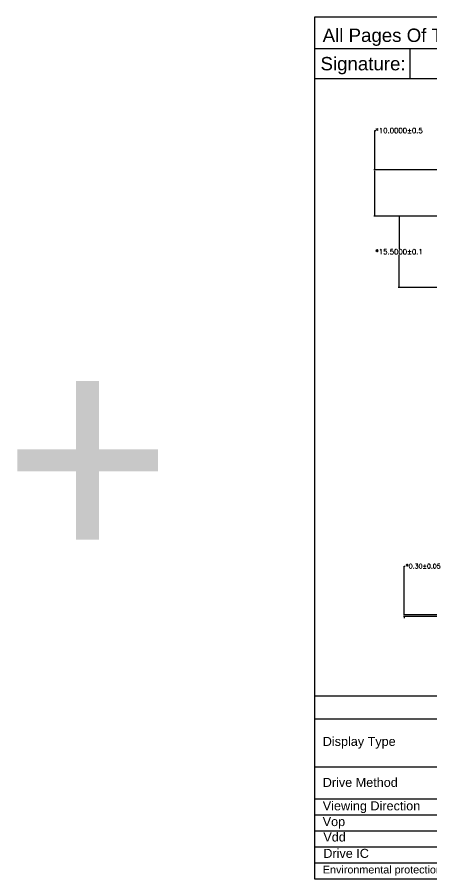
# Model space of a CAD drawing. Header units: millimetres. Extents: x 1946 to 4611, y 2266 to 2855.
# Drawn here: x 2577.4 to 2667.2, y 2598 to 2784.8 of the extents above; entities that cross this region are included whole.
import ezdxf

# ---------------------------------------------------------------- set-up
doc = ezdxf.new("R2010")
doc.units = ezdxf.units.MM
doc.layers.add('Dim', color=4, linetype='Continuous')
doc.layers.add('TEXT', color=7, linetype='Continuous', lineweight=30)
doc.styles.add('Arial', font='arial.ttf')
doc.styles.get("Standard").update_dxf_attribs({"font": 'txt.shx', "bigfont": 'gbcbig.shx'})
doc.styles.add('宋体', font='')
doc.styles.get('宋体').set_extended_font_data('SimSun')
doc.dimstyles.get("Standard").update_dxf_attribs({"dimtxt": 1, "dimasz": 0.18, "dimexe": 0.18, "dimexo": 0.0625, "dimgap": 0.09, "dimtad": 0, "dimtih": 1, "dimtoh": 1, "dimdec": 4, "dimzin": 0, "dimdsep": 46, "dimtxsty": 'Standard', "dimcen": 0.09, "dimadec": 0, "dimazin": 0, "dimtfac": 1, "dimtdec": 4, "dimtofl": 0, "dimtmove": 0, "dimatfit": 3, "dimfxl": 1, "dimtolj": 1, "dimtzin": 0, "dimarcsym": 0})

# ---------------------------------------------------------------- blocks, each defined once
blk = doc.blocks.new('A$C6D9B0F57')
at = {"layer": 'TEXT', "color": 4, "lineweight": 30}
for p, q in [((0.03, 202.38), (89.39, 202.38)), ((23.32, 202.38), (23.32, 195.04)), ((138.88, 44.59), (0.07, 44.59)), ((0.03, 39.08), (63.16, 39.07)), ((0.03, 27.38), (61.86, 27.38)), ((0.03, 19.58), (61.86, 19.58)), ((0.03, 15.68), (61.86, 15.68)), ((0.03, 11.78), (61.86, 11.78)), ((0.03, 7.88), (61.86, 7.88)), ((0.07, 3.97), (61.86, 3.97))]:
    blk.add_line(p, q, dxfattribs=at)
blk.add_lwpolyline([(297, 0.07), (297, 210), (0.07, 210), (0.07, 0.07)], close=True, dxfattribs=at)
blk.add_lwpolyline([(0.07, 195.04), (89.39, 195.04), (89.39, 210)], dxfattribs=at)
at = {"layer": 'TEXT', "style": 'Arial'}
for s, height, p in [('All Pages Of This Edition Approved ', 3.2555, (2.06, 203.98)), ('Signature:', 3.255, (1.54, 197.06))]:
    blk.add_text(s, height=height, dxfattribs=at).set_placement(p)
at = {"layer": 'TEXT', "char_height": 2.2, "width": 60.4227, "attachment_point": 1, "style": 'Arial'}
for s, insert in [('Display Type', (2.09, 34.64)), ('Drive Method', (2.09, 24.65)), ('Viewing Direction', (2.09, 18.94)), ('Vop', (2.07, 15.1)), ('Vdd', (2.23, 11.35)), ('Drive IC', (2.23, 7.36)), ('{\\H0.85294x;Environmental protection requirements:} ', (2.12, 3.24))]:
    blk.add_mtext(s, dxfattribs=dict(at, insert=insert))
blk = doc.blocks.new('*D133')
at = {"layer": 'Defpoints', "color": 0}
for p in [(2661.26, 2655.18), (2669.41, 2655.18), (2669.41, 2654.88)]:
    blk.add_point(p, dxfattribs=at)
at = {"layer": 'Dim', "color": 0, "lineweight": -2}
for p, q in [((2661.26, 2655.36), (2661.26, 2665.75)), ((2661.26, 2665.75), (2661.44, 2665.75)), ((2669.35, 2655.18), (2661.08, 2655.18)), ((2669.35, 2654.88), (2661.08, 2654.88)), ((2661.26, 2654.7), (2661.26, 2654.52))]:
    blk.add_line(p, q, dxfattribs=at)
at = {"layer": 'Dim', "color": 0}
for points in [[(2661.23, 2655.36), (2661.29, 2655.36), (2661.26, 2655.18)], [(2661.23, 2654.7), (2661.29, 2654.7), (2661.26, 2654.88)]]:
    blk.add_solid(points, dxfattribs=at)
at = {"layer": 'Dim', "color": 0, "lineweight": 15, "insert": (2665.36, 2665.75), "char_height": 1, "attachment_point": 5}
blk.add_mtext('\\A1;*0.30±0.05', dxfattribs=at)
blk = doc.blocks.new('*D116')
at = {"layer": 'Defpoints', "color": 0}
for p in [(2660.14, 2741.66), (2669.71, 2741.66), (2669.71, 2726.16)]:
    blk.add_point(p, dxfattribs=at)
at = {"layer": 'Dim', "color": 0, "lineweight": -2}
for p, q in [((2669.65, 2741.66), (2659.95, 2741.66)), ((2660.14, 2741.46), (2660.14, 2734.56)), ((2660.14, 2726.36), (2660.14, 2733.26)), ((2669.65, 2726.16), (2659.95, 2726.16))]:
    blk.add_line(p, q, dxfattribs=at)
at = {"layer": 'Dim', "color": 0}
for points in [[(2660.11, 2741.46), (2660.18, 2741.46), (2660.14, 2741.66)], [(2660.11, 2726.36), (2660.18, 2726.36), (2660.14, 2726.16)]]:
    blk.add_solid(points, dxfattribs=at)
at = {"layer": 'Dim', "color": 0, "lineweight": 15, "insert": (2660.14, 2733.91), "char_height": 1.1, "attachment_point": 5}
blk.add_mtext('\\A1;*15.5000±0.1', dxfattribs=at)
blk = doc.blocks.new('*D117')
at = {"layer": 'Defpoints', "color": 0}
for p in [(2699.41, 2751.66), (2654.9, 2741.66), (2669.71, 2741.66)]:
    blk.add_point(p, dxfattribs=at)
at = {"layer": 'Dim', "color": 0, "lineweight": -2}
for p, q in [((2654.9, 2751.66), (2654.9, 2760.19)), ((2654.9, 2760.19), (2655.09, 2760.19)), ((2699.35, 2751.66), (2654.7, 2751.66)), ((2654.9, 2741.86), (2654.9, 2751.46)), ((2669.65, 2741.66), (2654.7, 2741.66))]:
    blk.add_line(p, q, dxfattribs=at)
at = {"layer": 'Dim', "color": 0}
for points in [[(2654.86, 2751.46), (2654.93, 2751.46), (2654.9, 2751.66)], [(2654.86, 2741.86), (2654.93, 2741.86), (2654.9, 2741.66)]]:
    blk.add_solid(points, dxfattribs=at)
at = {"layer": 'Dim', "color": 0, "lineweight": 15, "insert": (2660.14, 2760.19), "char_height": 1.1, "attachment_point": 5}
blk.add_mtext('\\A1;*10.0000±0.5', dxfattribs=at)

msp = doc.modelspace()

# ---------------------------------------------------------------- block references
at = {"layer": 'TEXT', "lineweight": 9, "xscale": 0.8895743999999012, "yscale": 0.8895743999999012, "zscale": 0.8895743999999012}
msp.add_blockref('A$C6D9B0F57', (2641.75127, 2597.9402), dxfattribs=at)

# ---------------------------------------------------------------- texts
at = {"layer": 'Dim', "color": 3, "style": '宋体'}
msp.add_text('+', height=50, dxfattribs=at).set_placement((2575.62509, 2663.59555))

# ---------------------------------------------------------------- dimensions: what is measured, and where the dimension line sits
at = {"layer": 'Dim', "lineweight": 15}
for base, p1, p2, override, picture, middle in [((2654.89671, 2741.66212), (2699.41441, 2751.66212), (2669.71441, 2741.66212), {"dimscale": 1.1, "dimtol": 1, "dimlim": 0, "dimtp": 0.5, "dimtm": 0.5, "dimtfac": 1, "dimtdec": 1}, '*D117', (2660.14371, 2760.18712)), ((2661.25881, 2655.17965), (2669.41441, 2654.87965), (2669.41441, 2655.17965), {"dimdec": 2, "dimzin": 1, "dimazin": 0, "dimtol": 1, "dimlim": 0, "dimtp": 0.05, "dimtm": 0.05, "dimtfac": 1, "dimtdec": 2, "dimfxl": 0.5}, '*D133', (2665.36214, 2665.74632))]:
    dim = msp.add_linear_dim(base=base, p1=p1, p2=p2, angle=90, text='*<>', dimstyle='Standard', override=override, dxfattribs=at)
    dim.commit()
    dim.dimension.update_dxf_attribs({"geometry": picture, "text_midpoint": middle, "dimtype": 160})
dim = msp.add_linear_dim(base=(2660.14371, 2741.66212), p1=(2669.71441, 2726.16212), p2=(2669.71441, 2741.66212), angle=90, text='*<>', dimstyle='Standard', override={"dimscale": 1.1, "dimtol": 1, "dimlim": 0, "dimtp": 0.1, "dimtm": 0.1, "dimtfac": 1, "dimtdec": 1}, dxfattribs=at)
dim.commit()
dim.dimension.update_dxf_attribs({"geometry": '*D116', "text_midpoint": (2660.14371, 2733.91212)})

doc.saveas('drawing.dxf')
